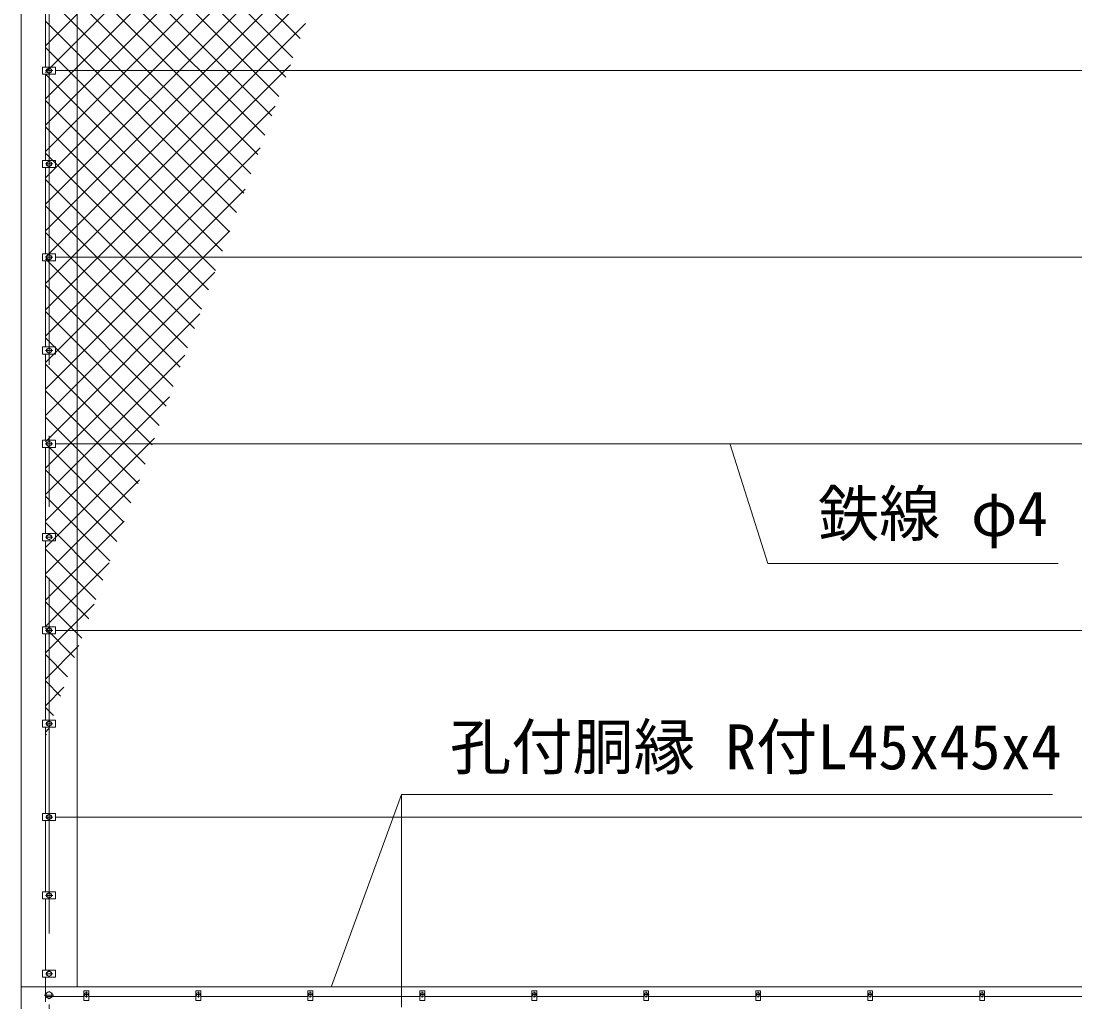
# Model space of a CAD drawing. Units: millimetres at full size; details may follow other scales. Extents: x -10500 to 10500, y -7425 to 7425.
# Drawn here: x -8222 to -5398, y 290 to 2919 of the extents above; entities that cross this region are included whole.
import ezdxf
from ezdxf.enums import TextEntityAlignment as Align

# ---------------------------------------------------------------- set-up
doc = ezdxf.new("R2010")
doc.units = ezdxf.units.MM
doc.header["$LTSCALE"] = 30
doc.linetypes.add('USER1', pattern=[50.8, 31.75, -6.35, 6.35, -6.35])
for name, color, linetype, lineweight in [('0-0_D-STR-TXT', 7, 'Continuous', 13), ('0-2_D-BMK', 2, 'USER1', 13), ('0-3_D-STR3', 3, 'Continuous', 13), ('0-4_D-STR1', 1, 'Continuous', 18), ('0-8_D-STR2', 7, 'Continuous', 13)]:
    doc.layers.add(name, color=color, linetype=linetype, lineweight=lineweight)
doc.styles.add('ＭＳ ゴシック', font='')
doc.styles.get('ＭＳ ゴシック').set_extended_font_data('MS Gothic')

msp = doc.modelspace()

# ---------------------------------------------------------------- linework, layer by layer
at = {"layer": '0-0_D-STR-TXT'}
msp.add_line((-7202.6, 845.94), (-7202.6, 276.45), dxfattribs=at)
for points in [[(-5442.78, 1465.31), (-6221.1, 1465.31), (-6322.06, 1783.8)], [(-5457.9, 845.94), (-7202.6, 845.94), (-7390.1, 332.58)]]:
    msp.add_lwpolyline(points, dxfattribs=at)
at = {"layer": '0-2_D-BMK'}
for p, q in [((-8146.86, -2574.3), (-8146.86, 5345.7)), ((-8156.86, 2785.7), (-8136.86, 2785.7)), ((-8156.86, 2535.7), (-8136.86, 2535.7)), ((-8156.86, 2285.7), (-8136.86, 2285.7)), ((-8156.86, 2035.7), (-8136.86, 2035.7)), ((-8156.86, 1785.7), (-8136.86, 1785.7)), ((-8156.86, 1535.7), (-8136.86, 1535.7)), ((-8156.86, 1285.7), (-8136.86, 1285.7)), ((-8156.86, 1035.7), (-8136.86, 1035.7)), ((-8156.86, 785.7), (-8136.86, 785.7)), ((-8156.86, 575.7), (-8136.86, 575.7)), ((-8156.86, 365.7), (-8136.86, 365.7)), ((-8046.86, 302.26), (-8046.86, 317.14)), ((-7746.86, 302.26), (-7746.86, 317.14)), ((-7446.86, 302.26), (-7446.86, 317.14)), ((-7146.86, 302.26), (-7146.86, 317.14)), ((-6846.86, 302.26), (-6846.86, 317.14)), ((-6546.86, 302.26), (-6546.86, 317.14)), ((-6246.86, 302.26), (-6246.86, 317.14)), ((-5946.86, 302.26), (-5946.86, 317.14)), ((-5646.86, 302.26), (-5646.86, 317.14)), ((-8134.11, 308.7), (-8159.61, 308.7)), ((-8054.3, 309.7), (-8039.42, 309.7)), ((-7754.3, 309.7), (-7739.42, 309.7)), ((-7454.3, 309.7), (-7439.42, 309.7)), ((-7154.3, 309.7), (-7139.42, 309.7)), ((-6854.3, 309.7), (-6839.42, 309.7)), ((-6554.3, 309.7), (-6539.42, 309.7)), ((-6254.3, 309.7), (-6239.42, 309.7)), ((-5954.3, 309.7), (-5939.42, 309.7)), ((-5654.3, 309.7), (-5639.42, 309.7))]:
    msp.add_line(p, q, dxfattribs=at)
at = {"layer": '0-3_D-STR3'}
for p, q in [((-8156.86, 2795.2), (-8156.86, 3026.2)), ((-8164.06, 2795.2), (-8129.66, 2795.2)), ((-8164.06, 2795.2), (-8164.06, 2776.2)), ((-8164.06, 2776.2), (-8129.66, 2776.2)), ((-8156.86, 2545.2), (-8156.86, 2776.2)), ((-8153.36, 2789.46), (-8146.86, 2793.21)), ((-8153.36, 2781.95), (-8153.36, 2789.46)), ((-8146.86, 2778.2), (-8153.36, 2781.95)), ((-8146.86, 2793.21), (-8140.36, 2789.46)), ((-8140.36, 2781.95), (-8146.86, 2778.2)), ((-8140.36, 2789.46), (-8140.36, 2781.95)), ((-8129.66, 2795.2), (-8129.66, 2776.2)), ((-8129.66, 2785.7), (-5156.36, 2785.7)), ((-8164.06, 2545.2), (-8129.66, 2545.2)), ((-8164.06, 2545.2), (-8164.06, 2526.2)), ((-8153.36, 2539.46), (-8146.86, 2543.21)), ((-8146.86, 2543.21), (-8140.36, 2539.46)), ((-8129.66, 2545.2), (-8129.66, 2526.2)), ((-8164.06, 2526.2), (-8129.66, 2526.2)), ((-8156.86, 2295.2), (-8156.86, 2526.2)), ((-8153.36, 2531.95), (-8153.36, 2539.46)), ((-8146.86, 2528.2), (-8153.36, 2531.95)), ((-8140.36, 2531.95), (-8146.86, 2528.2)), ((-8140.36, 2539.46), (-8140.36, 2531.95)), ((-8164.06, 2295.2), (-8129.66, 2295.2)), ((-8164.06, 2295.2), (-8164.06, 2276.2)), ((-8153.36, 2289.46), (-8146.86, 2293.21)), ((-8153.36, 2281.95), (-8153.36, 2289.46)), ((-8146.86, 2293.21), (-8140.36, 2289.46)), ((-8140.36, 2289.46), (-8140.36, 2281.95)), ((-8129.66, 2295.2), (-8129.66, 2276.2)), ((-8164.06, 2276.2), (-8129.66, 2276.2)), ((-8156.86, 2045.2), (-8156.86, 2276.2)), ((-8146.86, 2278.2), (-8153.36, 2281.95)), ((-8140.36, 2281.95), (-8146.86, 2278.2)), ((-8129.66, 2285.7), (-5156.36, 2285.7)), ((-8164.06, 2045.2), (-8129.66, 2045.2)), ((-8164.06, 2045.2), (-8164.06, 2026.2)), ((-8153.36, 2039.46), (-8146.86, 2043.21)), ((-8153.36, 2031.95), (-8153.36, 2039.46)), ((-8146.86, 2043.21), (-8140.36, 2039.46)), ((-8140.36, 2039.46), (-8140.36, 2031.95)), ((-8129.66, 2045.2), (-8129.66, 2026.2)), ((-8164.06, 2026.2), (-8129.66, 2026.2)), ((-8156.86, 1795.2), (-8156.86, 2026.2)), ((-8146.86, 2028.2), (-8153.36, 2031.95)), ((-8140.36, 2031.95), (-8146.86, 2028.2)), ((-8164.06, 1795.2), (-8129.66, 1795.2)), ((-8164.06, 1795.2), (-8164.06, 1776.2)), ((-8153.36, 1789.46), (-8146.86, 1793.21)), ((-8153.36, 1781.95), (-8153.36, 1789.46)), ((-8146.86, 1778.2), (-8153.36, 1781.95)), ((-8146.86, 1793.21), (-8140.36, 1789.46)), ((-8140.36, 1781.95), (-8146.86, 1778.2)), ((-8140.36, 1789.46), (-8140.36, 1781.95)), ((-8129.66, 1795.2), (-8129.66, 1776.2)), ((-8129.66, 1785.7), (-5156.36, 1785.7)), ((-8164.06, 1776.2), (-8129.66, 1776.2)), ((-8156.86, 1545.2), (-8156.86, 1776.2)), ((-8164.06, 1545.2), (-8129.66, 1545.2)), ((-8164.06, 1545.2), (-8164.06, 1526.2)), ((-8164.06, 1526.2), (-8129.66, 1526.2)), ((-8156.86, 1295.2), (-8156.86, 1526.2)), ((-8153.36, 1539.46), (-8146.86, 1543.21)), ((-8153.36, 1531.95), (-8153.36, 1539.46)), ((-8146.86, 1528.2), (-8153.36, 1531.95)), ((-8146.86, 1543.21), (-8140.36, 1539.46)), ((-8140.36, 1531.95), (-8146.86, 1528.2)), ((-8140.36, 1539.46), (-8140.36, 1531.95)), ((-8129.66, 1545.2), (-8129.66, 1526.2)), ((-8164.06, 1295.2), (-8129.66, 1295.2)), ((-8164.06, 1295.2), (-8164.06, 1276.2)), ((-8164.06, 1276.2), (-8129.66, 1276.2)), ((-8156.86, 1045.2), (-8156.86, 1276.2)), ((-8153.36, 1289.46), (-8146.86, 1293.21)), ((-8153.36, 1281.95), (-8153.36, 1289.46)), ((-8146.86, 1278.2), (-8153.36, 1281.95)), ((-8146.86, 1293.21), (-8140.36, 1289.46)), ((-8140.36, 1281.95), (-8146.86, 1278.2)), ((-8140.36, 1289.46), (-8140.36, 1281.95)), ((-8129.66, 1295.2), (-8129.66, 1276.2)), ((-8129.66, 1285.7), (-5156.36, 1285.7)), ((-8164.06, 1045.2), (-8129.66, 1045.2)), ((-8164.06, 1045.2), (-8164.06, 1026.2)), ((-8129.66, 1045.2), (-8129.66, 1026.2)), ((-8164.06, 1026.2), (-8129.66, 1026.2)), ((-8156.86, 795.2), (-8156.86, 1026.2)), ((-8153.36, 1039.46), (-8146.86, 1043.21)), ((-8153.36, 1031.95), (-8153.36, 1039.46)), ((-8146.86, 1028.2), (-8153.36, 1031.95)), ((-8146.86, 1043.21), (-8140.36, 1039.46)), ((-8140.36, 1031.95), (-8146.86, 1028.2)), ((-8140.36, 1039.46), (-8140.36, 1031.95)), ((-8164.06, 795.2), (-8129.66, 795.2)), ((-8164.06, 795.2), (-8164.06, 776.2)), ((-8153.36, 789.46), (-8146.86, 793.21)), ((-8146.86, 793.21), (-8140.36, 789.46)), ((-8129.66, 795.2), (-8129.66, 776.2)), ((-8164.06, 776.2), (-8129.66, 776.2)), ((-8156.86, 585.2), (-8156.86, 776.2)), ((-8153.36, 781.95), (-8153.36, 789.46)), ((-8146.86, 778.2), (-8153.36, 781.95)), ((-8140.36, 781.95), (-8146.86, 778.2)), ((-8140.36, 789.46), (-8140.36, 781.95)), ((-8129.66, 785.7), (-5156.36, 785.7)), ((-8164.06, 585.2), (-8129.66, 585.2)), ((-8164.06, 585.2), (-8164.06, 566.2)), ((-8164.06, 566.2), (-8129.66, 566.2)), ((-8156.86, 375.2), (-8156.86, 566.2)), ((-8153.36, 579.46), (-8146.86, 583.21)), ((-8153.36, 571.95), (-8153.36, 579.46)), ((-8146.86, 568.2), (-8153.36, 571.95)), ((-8146.86, 583.21), (-8140.36, 579.46)), ((-8140.36, 571.95), (-8146.86, 568.2)), ((-8140.36, 579.46), (-8140.36, 571.95)), ((-8129.66, 585.2), (-8129.66, 566.2)), ((-8164.06, 375.2), (-8129.66, 375.2)), ((-8164.06, 375.2), (-8164.06, 356.2)), ((-8153.36, 369.46), (-8146.86, 373.21)), ((-8153.36, 361.95), (-8153.36, 369.46)), ((-8146.86, 373.21), (-8140.36, 369.46)), ((-8140.36, 369.46), (-8140.36, 361.95)), ((-8129.66, 375.2), (-8129.66, 356.2)), ((-8164.06, 356.2), (-8129.66, 356.2)), ((-8156.86, 290.7), (-8156.86, 356.2)), ((-8146.86, 358.2), (-8153.36, 361.95)), ((-8140.36, 361.95), (-8146.86, 358.2)), ((-8053.36, 293.7), (-8053.36, 319.7)), ((-8040.36, 319.7), (-8053.36, 319.7)), ((-8040.36, 293.7), (-8040.36, 319.7)), ((-7753.36, 293.7), (-7753.36, 319.7)), ((-7740.36, 319.7), (-7753.36, 319.7)), ((-7740.36, 293.7), (-7740.36, 319.7)), ((-7453.36, 293.7), (-7453.36, 319.7)), ((-7440.36, 319.7), (-7453.36, 319.7)), ((-7440.36, 293.7), (-7440.36, 319.7)), ((-7153.36, 293.7), (-7153.36, 319.7)), ((-7140.36, 319.7), (-7153.36, 319.7)), ((-7140.36, 293.7), (-7140.36, 319.7)), ((-6853.36, 293.7), (-6853.36, 319.7)), ((-6840.36, 319.7), (-6853.36, 319.7)), ((-6840.36, 293.7), (-6840.36, 319.7)), ((-6553.36, 293.7), (-6553.36, 319.7)), ((-6540.36, 319.7), (-6553.36, 319.7)), ((-6540.36, 293.7), (-6540.36, 319.7)), ((-6253.36, 293.7), (-6253.36, 319.7)), ((-6240.36, 319.7), (-6253.36, 319.7)), ((-6240.36, 293.7), (-6240.36, 319.7)), ((-5953.36, 293.7), (-5953.36, 319.7)), ((-5940.36, 319.7), (-5953.36, 319.7)), ((-5940.36, 293.7), (-5940.36, 319.7)), ((-5653.36, 293.7), (-5653.36, 319.7)), ((-5640.36, 319.7), (-5653.36, 319.7)), ((-5640.36, 293.7), (-5640.36, 319.7)), ((-8156.86, 304.7), (-8053.36, 304.7)), ((-8146.86, 298.89), (-8155.36, 303.8)), ((-8138.36, 303.8), (-8146.86, 298.89)), ((-8040.36, 293.7), (-8053.36, 293.7)), ((-8040.36, 304.7), (-7753.36, 304.7)), ((-7740.36, 293.7), (-7753.36, 293.7)), ((-7740.36, 304.7), (-7453.36, 304.7)), ((-7440.36, 293.7), (-7453.36, 293.7)), ((-7440.36, 304.7), (-7153.36, 304.7)), ((-7140.36, 293.7), (-7153.36, 293.7)), ((-7140.36, 304.7), (-6853.36, 304.7)), ((-6840.36, 293.7), (-6853.36, 293.7)), ((-6840.36, 304.7), (-6553.36, 304.7)), ((-6540.36, 293.7), (-6553.36, 293.7)), ((-6540.36, 304.7), (-6253.36, 304.7)), ((-6240.36, 293.7), (-6253.36, 293.7)), ((-6240.36, 304.7), (-5953.36, 304.7)), ((-5940.36, 293.7), (-5953.36, 293.7)), ((-5940.36, 304.7), (-5653.36, 304.7)), ((-5640.36, 293.7), (-5653.36, 293.7)), ((-5640.36, 304.7), (-5353.36, 304.7))]:
    msp.add_line(p, q, dxfattribs=at)
for points in [[(-8155.36, 303.8), (-8155.36, 313.61), (-8146.86, 318.52)], [(-8146.86, 318.52), (-8138.36, 313.61), (-8138.36, 303.8)]]:
    msp.add_lwpolyline(points, dxfattribs=at)
for centre, radius in [((-8146.86, 2785.7), 6.25), ((-8146.86, 2535.7), 6.25), ((-8146.86, 2285.7), 6.25), ((-8146.86, 2035.7), 6.25), ((-8146.86, 1785.7), 6.25), ((-8146.86, 1535.7), 6.25), ((-8146.86, 1285.7), 6.25), ((-8146.86, 1035.7), 6.25), ((-8146.86, 785.7), 6.25), ((-8146.86, 575.7), 6.25), ((-8146.86, 365.7), 6.25), ((-8146.86, 308.7), 8.25), ((-8046.86, 309.7), 5.25), ((-7746.86, 309.7), 5.25), ((-7446.86, 309.7), 5.25), ((-7146.86, 309.7), 5.25), ((-6846.86, 309.7), 5.25), ((-6546.86, 309.7), 5.25), ((-6246.86, 309.7), 5.25), ((-5946.86, 309.7), 5.25), ((-5646.86, 309.7), 5.25)]:
    msp.add_circle(centre, radius, dxfattribs=at)
at = {"layer": '0-4_D-STR1'}
for p, q in [((-8071.86, 330.7), (-8071.86, 5240.7)), ((-8221.86, 330.7), (-3146.86, 330.7))]:
    msp.add_line(p, q, dxfattribs=at)
msp.add_lwpolyline([(-8221.86, 5285.7), (-8221.86, -2514.3), (-8071.86, -2514.3), (-8071.86, -1714.3)], dxfattribs=at)
at = {"layer": '0-8_D-STR2'}
for p, q in [((-8156.86, 2851.8), (-7095.6, 3913.06)), ((-8156.86, 2781.09), (-7136.07, 3801.88)), ((-8156.86, 2710.38), (-7176.53, 3690.71)), ((-8156.86, 2639.67), (-7217, 3579.53)), ((-7474.5, 2872.06), (-8156.86, 3554.42)), ((-7493.36, 2820.22), (-8156.86, 3483.71)), ((-8156.86, 2568.96), (-7257.46, 3468.36)), ((-7512.23, 2768.37), (-8156.86, 3413)), ((-8156.86, 2498.25), (-7297.93, 3357.18)), ((-7531.1, 2716.53), (-8156.86, 3342.29)), ((-7549.97, 2664.69), (-8156.86, 3271.58)), ((-8156.86, 2427.54), (-7338.39, 3246.01)), ((-7568.84, 2612.85), (-8156.86, 3200.87)), ((-8156.86, 2356.83), (-7378.85, 3134.83)), ((-7587.71, 2561.01), (-8156.86, 3130.16)), ((-7606.58, 2509.17), (-8156.86, 3059.45)), ((-8156.86, 2286.12), (-7419.32, 3023.66)), ((-7625.45, 2457.32), (-8156.86, 2988.73)), ((-7644.32, 2405.48), (-8156.86, 2918.02)), ((-8156.86, 2215.41), (-7459.78, 2912.48)), ((-7663.18, 2353.64), (-8156.86, 2847.31)), ((-8156.86, 2144.7), (-7500.25, 2801.31)), ((-7682.05, 2301.8), (-8156.86, 2776.6)), ((-7700.92, 2249.96), (-8156.86, 2705.89)), ((-8156.86, 2073.99), (-7540.71, 2690.13)), ((-7719.79, 2198.12), (-8156.86, 2635.18)), ((-8156.86, 2003.28), (-7581.18, 2578.96)), ((-7738.66, 2146.27), (-8156.86, 2564.47)), ((-7757.53, 2094.43), (-8156.86, 2493.76)), ((-8156.86, 1932.56), (-7621.64, 2467.78)), ((-7776.4, 2042.59), (-8156.86, 2423.05)), ((-8156.86, 1861.85), (-7662.1, 2356.61)), ((-7795.27, 1990.75), (-8156.86, 2352.34)), ((-7814.14, 1938.91), (-8156.86, 2281.63)), ((-8156.86, 1791.14), (-7702.57, 2245.43)), ((-7833, 1887.06), (-8156.86, 2210.92)), ((-7851.87, 1835.22), (-8156.86, 2140.21)), ((-8156.86, 1720.43), (-7743.03, 2134.26)), ((-7870.74, 1783.38), (-8156.86, 2069.5)), ((-8156.86, 1649.72), (-7783.5, 2023.08)), ((-7889.61, 1731.54), (-8156.86, 1998.79)), ((-7908.48, 1679.7), (-8156.86, 1928.07)), ((-8156.86, 1579.01), (-7823.96, 1911.91)), ((-7927.35, 1627.86), (-8156.86, 1857.36)), ((-8156.86, 1508.3), (-7864.43, 1800.73)), ((-7946.22, 1576.01), (-8156.86, 1786.65)), ((-7965.09, 1524.17), (-8156.86, 1715.94)), ((-8156.86, 1437.59), (-7904.89, 1689.56)), ((-7983.96, 1472.33), (-8156.86, 1645.23)), ((-8156.86, 1366.88), (-7945.36, 1578.38)), ((-8002.82, 1420.49), (-8156.86, 1574.52)), ((-8021.69, 1368.65), (-8156.86, 1503.81)), ((-8156.86, 1296.17), (-7985.82, 1467.21)), ((-8040.56, 1316.8), (-8156.86, 1433.1)), ((-8059.43, 1264.96), (-8156.86, 1362.39)), ((-8156.86, 1225.46), (-8026.28, 1356.03)), ((-8078.3, 1213.12), (-8156.86, 1291.68)), ((-8156.86, 1154.75), (-8066.75, 1244.86)), ((-8097.17, 1161.28), (-8156.86, 1220.97)), ((-8116.04, 1109.44), (-8156.86, 1150.26)), ((-8156.86, 1084.04), (-8107.21, 1133.68)), ((-8134.91, 1057.6), (-8156.86, 1079.55)), ((-8156.86, 1013.33), (-8147.68, 1022.51)), ((-8153.78, 1005.75), (-8156.86, 1008.84))]:
    msp.add_line(p, q, dxfattribs=at)

# ---------------------------------------------------------------- texts
at = {"layer": '0-0_D-STR-TXT', "style": 'ＭＳ ゴシック'}
for s, p in [('鉄線 φ4', (-6086.81, 1502.49)), ('孔付胴縁 R付L45x45x4', (-7072.75, 877.4))]:
    msp.add_text(s, height=120.3, dxfattribs=at).set_placement(p, align=Align.BOTTOM_LEFT)

doc.saveas('drawing.dxf')
